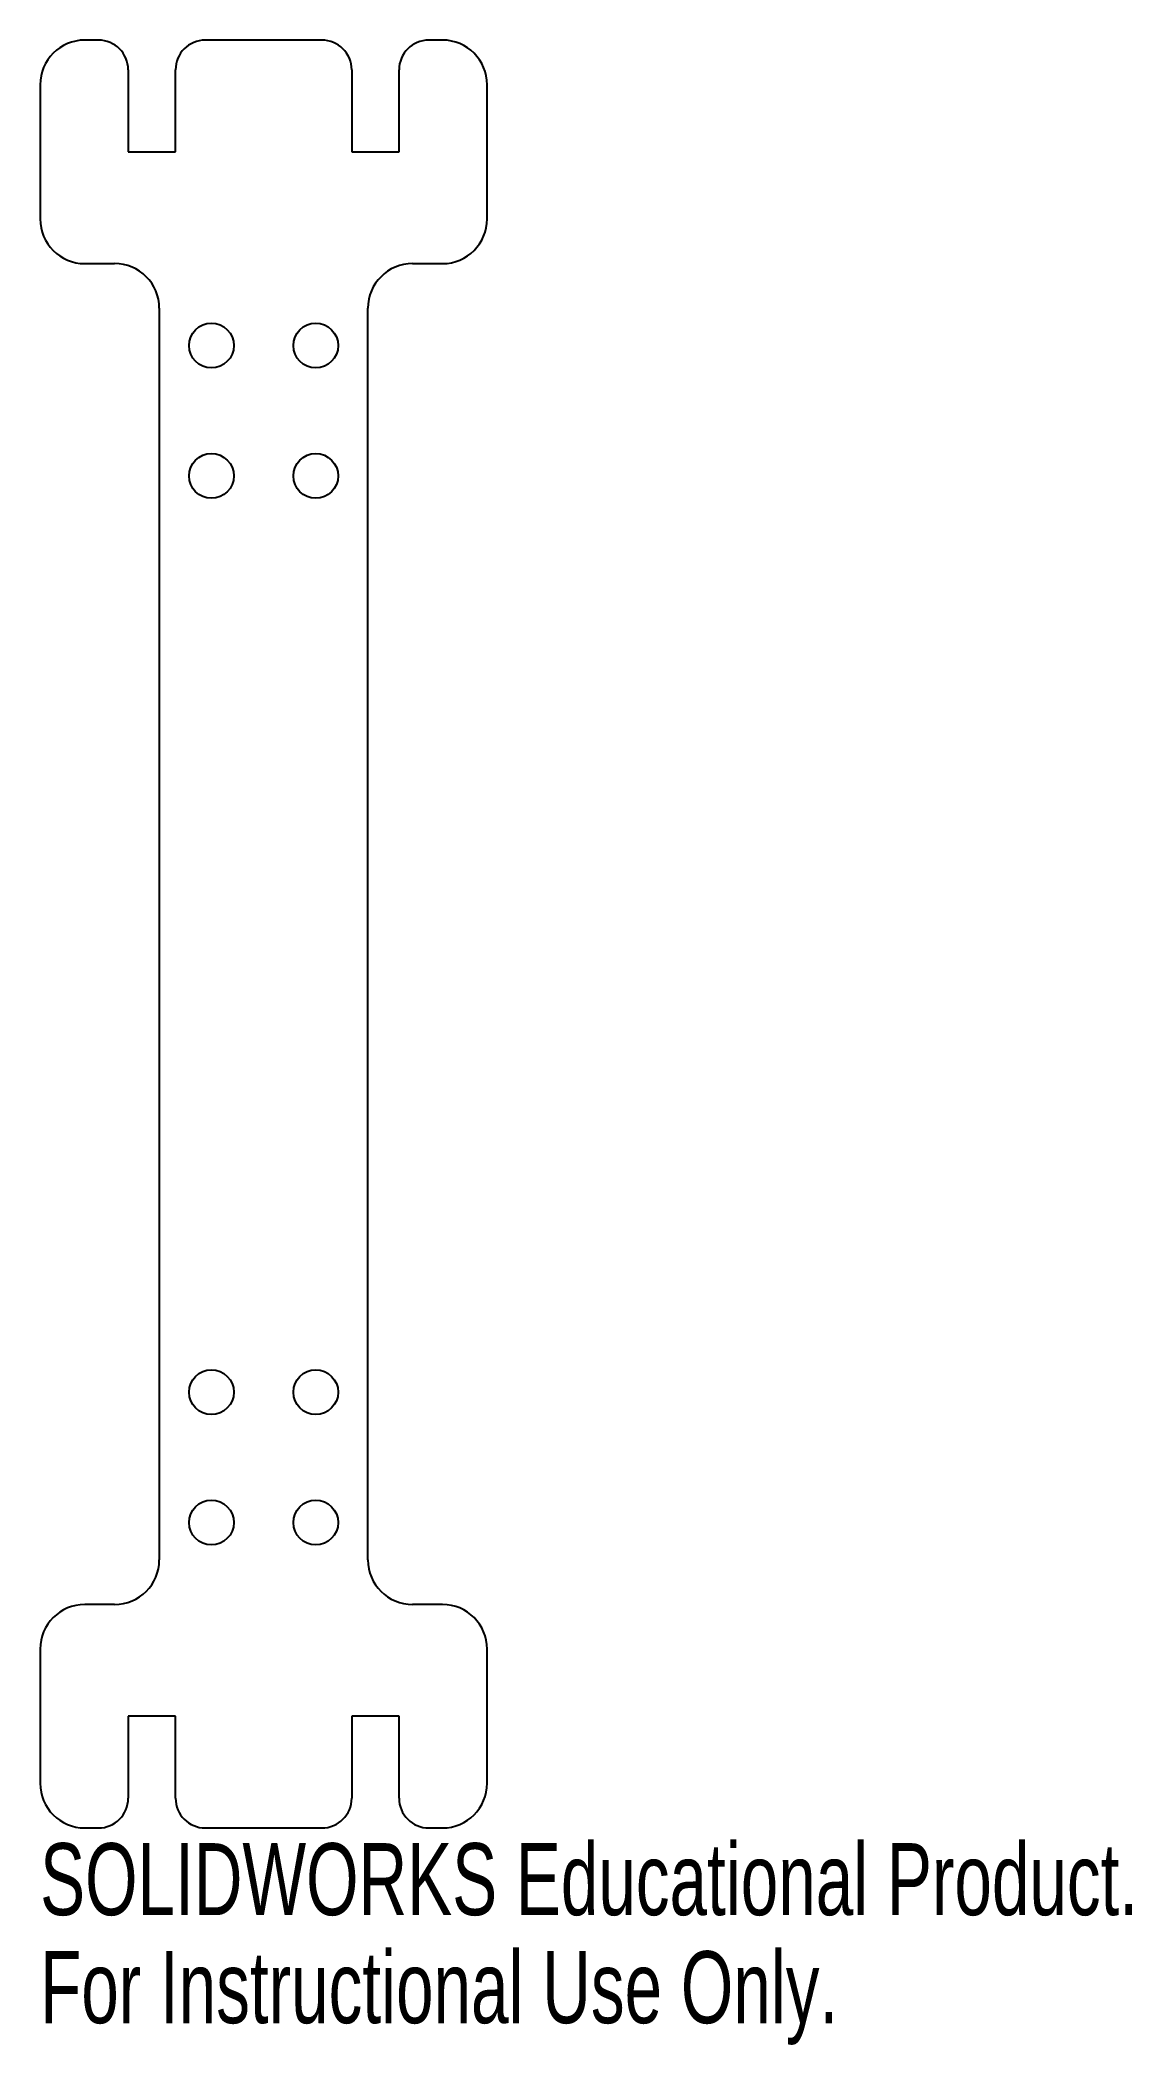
# Model space of a CAD drawing. Header units: millimetres. Extents: x -15 to 58, y -75 to 60.
import ezdxf

# ---------------------------------------------------------------- set-up
doc = ezdxf.new("R2010")
doc.units = ezdxf.units.MM
doc.styles.add('SLDTEXTSTYLE0', font='TXT', dxfattribs={"width": 0.7})

msp = doc.modelspace()

# ---------------------------------------------------------------- linework, layer by layer
at = {"color": 7, "linetype": 'Continuous', "lineweight": 25}
for p, q in [((-11.0875, 60), (-12, 60)), ((3.9125, 60), (-3.9125, 60)), ((12, 60), (11.0875, 60)), ((-9.0875, 58), (-9.0875, 52.5)), ((-5.9125, 52.5), (-5.9125, 58)), ((5.9125, 58), (5.9125, 52.5)), ((9.0875, 52.5), (9.0875, 58)), ((-15, 57), (-15, 48)), ((15, 48), (15, 57)), ((-9.0875, 52.5), (-5.9125, 52.5)), ((5.9125, 52.5), (9.0875, 52.5)), ((-12, 45), (-10, 45)), ((10, 45), (12, 45)), ((-7, 42), (-7, -42)), ((7, -42), (7, 42)), ((-10, -45), (-12, -45)), ((12, -45), (10, -45)), ((-15, -48), (-15, -57)), ((15, -57), (15, -48)), ((-9.0875, -52.5), (-9.0875, -58)), ((-5.9125, -52.5), (-9.0875, -52.5)), ((-5.9125, -58), (-5.9125, -52.5)), ((5.9125, -52.5), (5.9125, -58)), ((9.0875, -52.5), (5.9125, -52.5)), ((9.0875, -58), (9.0875, -52.5)), ((-12, -60), (-11.0875, -60)), ((-3.9125, -60), (3.9125, -60)), ((11.0875, -60), (12, -60))]:
    msp.add_line(p, q, dxfattribs=at)
for centre in [(-3.5, 39.5), (3.5, 39.5), (-3.5, 30.75), (3.5, 30.75), (-3.5, -30.75), (3.5, -30.75), (-3.5, -39.5), (3.5, -39.5)]:
    msp.add_circle(centre, 1.5, dxfattribs=at)
for centre, radius, start, end in [((-12, 57), 3, 90, 180), ((-11.0875, 58), 2, 0, 90), ((-3.9125, 58), 2, 90, 180), ((3.9125, 58), 2, 0, 90), ((11.0875, 58), 2, 90, 180), ((12, 57), 3, 0, 90), ((-12, 48), 3, 180, 270), ((12, 48), 3, 270, 0), ((-10, 42), 3, 0, 90), ((10, 42), 3, 90, 180), ((-10, -42), 3, 270, 0), ((10, -42), 3, 180, 270), ((-12, -48), 3, 90, 180), ((12, -48), 3, 0, 90), ((-12, -57), 3, 180, 270), ((12, -57), 3, 270, 0), ((-11.0875, -58), 2, 270, 0), ((-3.9125, -58), 2, 180, 270), ((3.9125, -58), 2, 270, 0), ((11.0875, -58), 2, 180, 270)]:
    msp.add_arc(centre, radius, start, end, dxfattribs=at)

# ---------------------------------------------------------------- texts
at = {"color": 7, "linetype": 'Continuous', "char_height": 4.83362, "attachment_point": 1, "style": 'SLDTEXTSTYLE0'}
for s, insert in [('SOLIDWORKS Educational Product.', (-15, -61.0196)), ('For Instructional Use Only.', (-15, -68.27))]:
    msp.add_mtext(s, dxfattribs=dict(at, insert=insert))

doc.saveas('drawing.dxf')
